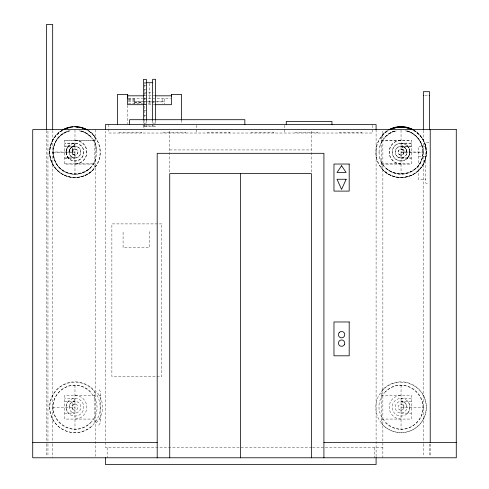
<?xml version="1.0" encoding="UTF-8"?>
<svg xmlns="http://www.w3.org/2000/svg" width="489" height="489" viewBox="0 0 489 489"><rect width="100%" height="100%" fill="white"/><g stroke="black" fill="none" stroke-linecap="round" stroke-linejoin="round"><path stroke-width="0.37" stroke-dasharray="2.44 1.83" d="M90.526 136.474A21.987 21.987 0 0 0 80.667 130.783C104.982 136.767 100.056 174.75 74.976 174.225C49.89 174.744 44.976 136.767 69.285 130.783A21.987 21.987 0 0 0 55.929 163.02C64.689 179.665 92.066 176.058 96.217 157.715M66.094 152.238L66.4 149.94L68.698 145.954M69.053 152.238C68.925 148.992 71.724 146.077 74.976 146.107L64.719 146.107M72.066 152.287L72.916 150.019L74.976 149.163M69.053 407.227C69.035 404.055 71.804 401.286 74.976 401.304L64.719 401.304M379.061 152.238C379.024 142.44 385.907 133.369 395.356 130.783A21.987 21.987 0 0 0 385.497 136.474M403.957 152.073L403.107 154.341L401.047 155.196M409.929 152.024A8.881 8.881 0 0 1 396.61 159.714A8.881 8.881 0 0 1 396.61 144.334A8.881 8.881 0 0 1 409.929 152.024L409.623 154.536L407.325 158.515M72.03 150.374L74.976 143.143L64.719 143.143M72.03 150.588L74.976 143.356L64.719 143.356M72.03 405.577L74.976 398.346L64.719 398.346M53.735 146.547C55.997 138.742 62.604 132.171 70.709 130.808M69.255 150.704C69.945 148.179 72.36 146.327 74.976 146.315L64.719 146.315M72.164 151.535L72.916 150.227L74.976 149.377M379.806 146.547C382.068 138.742 388.676 132.171 396.781 130.808M403.859 152.825L403.107 154.133L401.047 154.982M409.623 154.322L407.325 158.302M422.288 157.715C417.166 178.962 384.929 178.962 379.806 157.715M68.698 145.746L66.4 149.726L66.4 154.536M68.698 400.943C65.312 404.287 65.312 410.161 68.698 413.505M90.526 422.771C110.593 402.227 79.976 371.609 59.426 391.677C39.358 412.221 69.976 442.838 90.526 422.771A21.987 21.987 0 0 1 59.426 422.771A21.987 21.987 0 0 1 59.426 391.677A21.987 21.987 0 0 1 90.526 391.677M96.266 422.771C104.64 414.501 104.64 399.947 96.266 391.677M98.674 425.179L100.587 422.685L100.587 391.768L98.674 389.268M381.175 136.779L383.089 134.279A25.397 25.397 0 0 1 388.352 130.245M385.497 391.677C365.43 412.221 396.047 442.838 416.597 422.771C436.665 402.227 406.047 371.609 385.497 391.677A21.987 21.987 0 0 1 416.597 391.677A21.987 21.987 0 0 1 416.597 422.771A21.987 21.987 0 0 1 385.497 422.771M407.325 413.505C410.711 410.161 410.711 404.287 407.325 400.943M144.273 104.475L151.339 102.769M152.048 102.598L154.872 101.92M379.061 152.024C379.164 181.016 422.93 181.016 423.04 152.024L401.047 152.024M74.976 404.366C71.235 404.226 71.235 410.326 74.976 410.185M401.047 410.185C404.782 410.326 404.788 404.226 401.047 404.366M146.425 82.702L144.273 82.702L144.273 123.735M144.273 83.448L145.704 83.448M144.273 85.648L146.425 85.648M144.273 89.145L146.425 89.145M144.273 92.849L153.253 92.849M144.273 93.699L145.704 93.699M424.892 95.398L428.633 95.398M144.273 95.813L155.581 95.813M128.32 98.772L142.617 98.772M144.273 98.772L170.685 98.772M128.32 98.974L134.334 98.974M144.273 98.998L145.704 98.998M128.32 99.567L134.334 99.567M128.32 100.502L134.334 100.502M128.32 101.73L143.369 101.73M144.273 101.73L164.671 101.73M134.334 101.883L164.671 101.883M134.334 102.17L142.617 102.17M134.334 102.635L142.617 102.635M128.32 103.161L142.617 103.234M144.273 104.689L155.581 104.689M144.273 110.38L146.425 110.38M144.273 115.685L146.425 115.685M144.273 123.087L146.425 123.087M152.623 123.087L155.581 123.087M143.369 125.93L155.581 125.93L155.581 126.682L143.369 126.682M94.848 140.184L64.719 140.184L64.719 164.078L94.848 164.078M381.175 140.184L411.304 140.184L411.304 164.078L381.175 164.078M64.719 140.398L94.848 140.398M381.175 140.398L411.304 140.398M428.871 142.647L425.821 142.647L425.821 183.259L428.871 183.259M411.304 143.143L401.047 143.143L403.993 150.374M411.304 143.356L401.047 143.356L403.993 150.588M411.304 146.107L401.047 146.107C404.299 146.077 407.099 148.992 406.97 152.238A5.923 5.923 0 0 1 398.089 157.36A5.923 5.923 0 0 1 398.089 147.11A5.923 5.923 0 0 1 406.97 152.238M411.304 146.315L401.047 146.315C403.663 146.327 406.078 148.179 406.769 150.704M425.821 146.303L418.596 146.303L418.596 179.604L425.821 179.604M169.738 149.94L311.377 149.94M74.976 152.024L52.983 152.024L53.735 157.715L55.929 163.02A21.987 21.987 0 0 0 90.526 167.574M52.983 152.238L74.976 152.238M401.047 152.238L423.04 152.238C423.071 142.44 416.194 133.369 406.738 130.783A21.987 21.987 0 0 1 420.094 163.02A21.987 21.987 0 0 1 385.497 167.574M418.596 156.804L425.821 156.804M64.719 157.947L74.976 157.947M401.047 157.947L411.304 157.947M64.719 158.155L74.976 158.155M401.047 158.155L411.304 158.155M64.719 163.864L94.848 163.864M381.175 163.864L411.304 163.864M94.848 395.381L64.719 395.381L64.719 419.067L94.848 419.067M99.108 395.381L100.587 395.381M381.175 395.381L411.304 395.381L411.304 419.067L381.175 419.067M411.304 398.346L401.047 398.346L403.993 405.577M411.304 401.304L401.047 401.304C404.214 401.286 406.989 404.055 406.97 407.227A5.923 5.923 0 0 1 398.089 412.349A5.923 5.923 0 0 1 398.089 402.099A5.923 5.923 0 0 1 406.97 407.227M52.671 407.227L74.976 407.227M401.047 407.227L423.352 407.227M64.719 413.144L74.976 413.144M401.047 413.144L411.304 413.144M99.108 419.067L100.587 419.067M311.793 447.637L105.459 447.637L105.459 131.162M312.52 447.637L382.863 447.637M405.314 130.808C413.419 132.171 420.027 138.742 422.288 146.547M401.047 149.163L403.107 150.019L403.957 152.287M401.047 149.377L402.502 149.768L403.859 151.535M79.242 130.808C89.316 132.482 96.92 142.122 96.963 152.238M74.976 154.982L73.521 154.597L72.458 153.528M74.976 155.196L72.916 154.341L72.164 152.825M407.325 145.746L408.737 147.586L409.623 149.94M407.325 145.954L408.737 147.794M94.848 136.779L92.934 134.279A25.397 25.397 0 0 0 87.672 130.245M67.286 156.462L68.698 158.302A8.881 8.881 0 0 0 83.552 154.322A8.881 8.881 0 0 0 72.678 143.448A8.881 8.881 0 0 0 68.698 158.302M68.698 158.515A8.881 8.881 0 0 1 72.678 143.656A8.881 8.881 0 0 1 83.552 154.536A8.881 8.881 0 0 1 68.698 158.515L67.286 156.676L66.4 154.322M409.623 149.726L409.929 152.238A8.881 8.881 0 0 1 396.61 159.927A8.881 8.881 0 0 1 396.61 144.542A8.881 8.881 0 0 1 409.929 152.238M72.066 152.073L72.164 153.039M430.222 444.085L430.222 456.261M429.544 444.049L429.544 456.261M423.346 130.496L423.346 443.291M423.346 444.049L423.346 456.261M401.047 130.037L401.047 174.225M401.047 385.234L401.047 429.214M382.863 131.168L382.863 457.783M376.096 129.64L376.096 457.783M374.403 447.637L374.403 457.783M372.716 125.288L372.716 128.913M372.716 129.64L372.716 133.02L108.845 133.02L108.845 129.64M361.719 133.02L361.719 132.177L339.727 132.177L339.727 133.02M317.74 133.02L317.74 132.177L295.753 132.177L295.753 133.02M311.377 131.144L311.377 173.619M284.757 125.288L284.757 133.02M273.761 133.02L273.761 132.177L251.774 132.177L251.774 133.02M229.787 133.02L229.787 132.177L207.794 132.177L207.794 133.02M196.798 125.288L196.798 128.913M196.798 129.64L196.798 133.02M185.808 133.02L185.808 132.177L163.815 132.177L163.815 133.02M181.584 120.043L181.584 123.815M169.738 131.144L169.738 173.619M164.671 98.772L164.671 103.925M162.134 98.772L162.134 103.161M155.581 120.875L155.581 123.735M152.623 120.239L152.623 126.682M149.475 83.43L149.475 104.689M149.304 231.615L149.304 247.789L123.087 247.789L123.087 231.615M146.425 120.239L146.425 126.682M144.273 124.567L144.273 129.047M143.369 120.887L143.369 123.827M143.369 125.221L143.369 129.047M141.828 133.02L141.828 132.177L119.842 132.177L119.842 133.02M134.334 98.772L134.334 103.937M127.702 105.428L127.702 123.827M108.845 124.567L108.845 128.913M107.152 447.637L107.152 457.783M95.312 129.64L95.312 456.255M94.848 422.685L94.848 391.768L92.934 389.268A25.397 25.397 0 0 0 57.017 389.268A25.397 25.397 0 0 0 57.017 425.179A25.397 25.397 0 0 0 92.934 425.179M74.976 130.037L74.976 174.225M74.976 385.234L74.976 429.214M52.678 130.496L52.678 443.291M52.678 444.049L52.678 457.783M47.953 131.168L47.953 443.285M47.953 444.049L47.953 456.255M46.479 130.496L46.479 443.291M46.479 444.049L46.479 456.255M401.047 419.067A11.84 11.84 0 0 1 389.207 407.227A11.84 11.84 0 0 1 401.047 395.381M413.743 130.031A25.397 25.397 0 0 1 421.194 167.482A25.397 25.397 0 0 1 383.089 169.983M387.099 130.801A25.397 25.397 0 0 0 383.089 134.065L381.175 136.565L381.175 167.696L383.089 170.19A25.397 25.397 0 0 0 421.194 167.696A25.397 25.397 0 0 0 413.743 130.245M401.047 163.864A11.84 11.84 0 0 1 389.207 152.024A11.84 11.84 0 0 1 401.047 140.184M413.657 130.581A25.214 25.214 0 0 1 421.053 167.764A25.214 25.214 0 0 1 383.217 170.245C373.614 160.765 373.614 144.072 383.217 134.585A25.214 25.214 0 0 1 387.814 130.954M401.047 164.078A11.84 11.84 0 0 1 389.207 152.238A11.84 11.84 0 0 1 401.047 140.398M406.738 130.997A21.987 21.987 0 0 1 420.094 163.228A21.987 21.987 0 0 1 385.497 167.782M385.497 136.688A21.987 21.987 0 0 1 395.356 130.997M413.657 130.367A25.214 25.214 0 0 1 421.053 167.556A25.214 25.214 0 0 1 383.217 170.031L379.213 164.811A25.214 25.214 0 0 1 379.213 139.597L383.217 134.377A25.214 25.214 0 0 1 388.443 130.367M74.976 395.381A11.84 11.84 0 0 1 86.816 407.227A11.84 11.84 0 0 1 74.976 419.067M62.274 130.245A25.397 25.397 0 0 0 54.829 167.696A25.397 25.397 0 0 0 92.934 170.19L94.848 167.696L94.848 136.565L92.934 134.065A25.397 25.397 0 0 0 87.672 130.031M74.976 140.184A11.84 11.84 0 0 1 86.816 152.024A11.84 11.84 0 0 1 74.976 163.864M92.934 169.983A25.397 25.397 0 0 1 54.829 167.482A25.397 25.397 0 0 1 62.274 130.031M62.366 130.581A25.214 25.214 0 0 0 54.97 167.764A25.214 25.214 0 0 0 92.806 170.245L96.81 165.025A25.214 25.214 0 0 0 96.81 139.805L92.806 134.585A25.214 25.214 0 0 0 87.58 130.581M74.976 140.398A11.84 11.84 0 0 1 86.816 152.238A11.84 11.84 0 0 1 74.976 164.078M90.526 167.782A21.987 21.987 0 0 1 55.929 163.228A21.987 21.987 0 0 1 69.285 130.997M80.667 130.997A21.987 21.987 0 0 1 90.526 136.688M62.366 130.367A25.214 25.214 0 0 0 54.97 167.556A25.214 25.214 0 0 0 92.806 170.031L96.81 164.811A25.214 25.214 0 0 0 96.81 139.597L92.806 134.377A25.214 25.214 0 0 0 87.58 130.367M96.81 420.014L92.806 425.234A25.214 25.214 0 0 1 57.146 425.234A25.214 25.214 0 0 1 57.146 389.574A25.214 25.214 0 0 1 92.806 389.574L96.81 394.794A25.214 25.214 0 0 1 96.81 420.014M383.089 389.268L381.175 391.768L381.175 422.685L383.089 425.179A25.397 25.397 0 0 0 419.006 425.179A25.397 25.397 0 0 0 419.006 389.268A25.397 25.397 0 0 0 383.089 389.268M383.217 389.574L379.213 394.794A25.214 25.214 0 0 0 379.213 420.014L383.217 425.234A25.214 25.214 0 0 0 418.877 425.234A25.214 25.214 0 0 0 418.877 389.574A25.214 25.214 0 0 0 383.217 389.574M161.78 223.901L111.877 223.901L111.877 376.554L161.78 376.554L161.78 223.901M396.61 414.916A8.881 8.881 0 0 0 409.929 407.227A8.881 8.881 0 0 0 396.61 399.531A8.881 8.881 0 0 0 396.61 414.916M399.568 409.788A2.958 2.958 0 0 0 404.006 407.227A2.958 2.958 0 0 0 399.568 404.66A2.958 2.958 0 0 0 399.568 409.788M399.568 154.799A2.958 2.958 0 0 0 404.006 152.238A2.958 2.958 0 0 0 399.568 149.671A2.958 2.958 0 0 0 399.568 154.799M398.089 157.152A5.923 5.923 0 0 0 406.97 152.024A5.923 5.923 0 0 0 398.089 146.896A5.923 5.923 0 0 0 398.089 157.152M399.568 154.585A2.958 2.958 0 0 0 404.006 152.024A2.958 2.958 0 0 0 399.568 149.463A2.958 2.958 0 0 0 399.568 154.585M70.789 156.211A5.923 5.923 0 0 0 80.691 153.558A5.923 5.923 0 0 0 73.442 146.309A5.923 5.923 0 0 0 70.789 156.211M70.532 414.916A8.881 8.881 0 0 0 83.857 407.227A8.881 8.881 0 0 0 70.532 399.531A8.881 8.881 0 0 0 70.532 414.916M72.017 412.349A5.923 5.923 0 0 0 80.893 407.227A5.923 5.923 0 0 0 72.017 402.099A5.923 5.923 0 0 0 72.017 412.349M72.879 409.317A2.958 2.958 0 0 0 77.837 407.991A2.958 2.958 0 0 0 74.206 404.366A2.958 2.958 0 0 0 72.879 409.317M72.879 154.114A2.958 2.958 0 0 0 77.837 152.788A2.958 2.958 0 0 0 74.206 149.163A2.958 2.958 0 0 0 72.879 154.114M72.017 157.36A5.923 5.923 0 0 0 80.893 152.238A5.923 5.923 0 0 0 72.017 147.11A5.923 5.923 0 0 0 72.017 157.36M73.497 154.799A2.958 2.958 0 0 0 77.934 152.238A2.958 2.958 0 0 0 73.497 149.671A2.958 2.958 0 0 0 73.497 154.799"/><path stroke-width="0.73" d="M146.425 82.702L152.623 82.702M423.346 95.398L423.761 95.398M429.128 95.398L429.544 95.398M127.568 95.813L143.369 95.813M155.581 95.813L171.437 95.813M143.369 104.689L127.568 104.689L127.568 94.438M155.581 104.689L171.437 104.689L171.437 94.438M32.726 442.563L157.195 442.563M323.92 442.563L456.274 442.563M430.222 129.64L430.222 442.563M429.544 129.823L429.544 91.688L423.346 91.688L423.346 129.823M376.096 129.64L376.096 124.567L105.459 124.567L105.459 129.64M376.096 457.783L376.096 464.55L105.459 464.55L105.459 457.783M331.939 124.567L331.939 121.394L286.267 121.394L286.267 124.567M323.92 457.783L323.92 153.32L157.195 153.32L157.195 457.783M311.377 457.783L311.377 173.619L169.738 173.619L169.738 457.783M244.855 124.567L244.855 119.701L129.622 119.701L129.622 124.567M240.557 173.619L240.557 457.783M181.584 120.043L181.584 94.438L171.388 94.438L171.394 95.899M155.581 120.392L155.581 79.297L152.623 79.297L152.623 120.392M146.425 120.282L146.425 79.475L143.369 79.475L143.369 120.282M127.702 98.1L127.702 94.438L117.421 94.438L117.421 124.567M52.678 129.732L52.678 24.45L46.479 24.45L46.479 129.732M388.987 129.677A25.397 25.397 0 0 1 413.107 129.677M388.987 129.885A25.397 25.397 0 0 1 413.107 129.885M390.387 129.567A25.214 25.214 0 0 1 411.707 129.567M389.727 129.677A25.214 25.214 0 0 1 403.975 127.158M405.43 127.372A25.214 25.214 0 0 1 412.374 129.677M62.916 129.885A25.397 25.397 0 0 1 72.769 126.938M74.976 126.84A25.397 25.397 0 0 1 87.03 129.885M62.916 129.677A25.397 25.397 0 0 1 87.03 129.677M65.667 128.772A25.214 25.214 0 0 1 67.751 128.045M68.448 127.849A25.214 25.214 0 0 1 69.866 127.513M76.437 127.03A25.214 25.214 0 0 1 77.898 127.158M82.201 128.045A25.214 25.214 0 0 1 86.296 129.677M346.151 179.261L341.579 189.408L337.013 179.261L346.151 179.261M341.579 165.728L337.013 172.495L346.108 172.495L341.579 165.728M339.342 332.422L338.834 333.076A3.172 3.172 0 0 0 341.579 337.838A3.172 3.172 0 0 0 344.329 333.076L343.822 332.422A3.172 3.172 0 0 0 339.342 332.422M344.329 344.708L343.822 345.362A3.172 3.172 0 0 1 339.342 345.362L338.834 344.708A3.172 3.172 0 0 1 341.579 339.953A3.172 3.172 0 0 1 344.329 344.708M456.274 129.64L32.726 129.64L32.726 457.783L456.274 457.783L456.274 129.64M349.195 164.035L333.969 164.035L333.969 191.101L349.195 191.101L349.195 164.035M349.195 321.976L333.969 321.976L333.969 355.809L349.195 355.809L349.195 321.976"/></g></svg>
